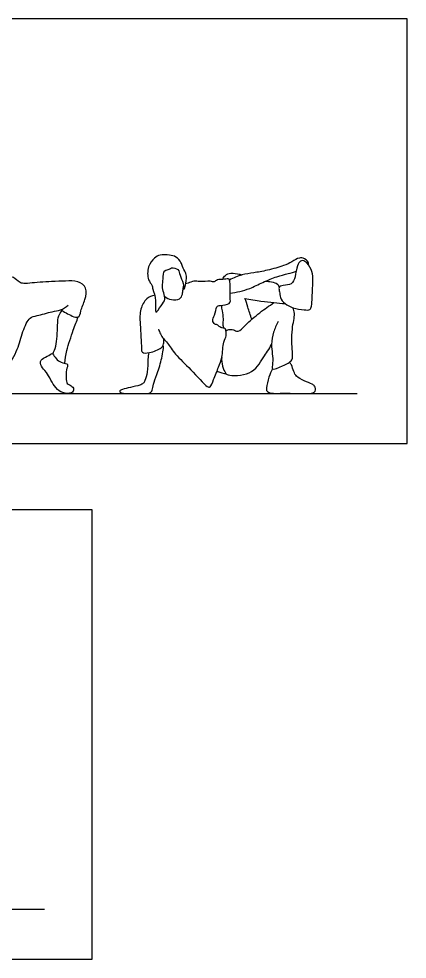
# Model space of a CAD drawing. Header units: millimetres. Extents: x 1.9 to 19.7, y 0.9 to 24.9.
# Drawn here: x 15.49 to 17.86, y 7.96 to 13.7 of the extents above; entities that cross this region are included whole.
import ezdxf

# ---------------------------------------------------------------- set-up
doc = ezdxf.new("R2010")
doc.units = ezdxf.units.MM
for name, color, linetype, true_color in [('AG-DIAGRAM', 7, 'Continuous', 0xfecc66), ('AG-PEOPLE', 7, 'Continuous', 0x66ccff), ('X-VPRT', 6, 'Continuous', 0xff00ff)]:
    doc.layers.add(name, color=color, linetype=linetype, true_color=true_color)

msp = doc.modelspace()

# ---------------------------------------------------------------- linework, layer by layer
at = {"layer": 'AG-DIAGRAM'}
for p, q in [((2.2184, 11.4133), (17.5534, 11.4133)), ((2.2184, 8.2653), (15.6445, 8.2653))]:
    msp.add_line(p, q, dxfattribs=at)
at = {"layer": 'AG-PEOPLE'}
for points, knots in [([(16.4056, 12.1714), (16.3983, 12.1686), (16.3691, 12.1698), (16.3696, 12.1095), (16.3618, 12.0693), (16.3708, 12.027), (16.3851, 11.9854), (16.3578, 11.9538), (16.3118, 11.8801), (16.331, 11.9854), (16.3039, 12.0467), (16.3019, 12.076), (16.2716, 12.1059), (16.2714, 12.1892), (16.3127, 12.2403), (16.3482, 12.2623), (16.4079, 12.2572), (16.4474, 12.2504), (16.4807, 12.2126), (16.4831, 12.1871), (16.5071, 12.1495), (16.514, 12.124), (16.4953, 12.0219), (16.4931, 12.0921), (16.4683, 12.1319), (16.4663, 12.1733), (16.4177, 12.1842), (16.4111, 12.1736), (16.4056, 12.1714)], [0, 0, 0, 0, 0.313335, 0.733577, 1.123712, 1.506964, 1.87403, 2.270732, 2.690104, 3.175511, 3.680702, 3.980855, 4.344172, 4.865253, 5.333818, 5.704106, 6.148713, 6.526165, 6.921293, 7.222828, 7.594864, 7.939087, 8.426806, 8.773512, 9.2052, 9.559977, 9.928605, 10.166774, 10.166774, 10.166774, 10.166774]), ([(17.2554, 12.1977), (17.2613, 12.2137), (17.23, 12.2387), (17.1994, 12.2442), (17.1525, 12.2142), (17.1039, 12.1912), (17.0039, 12.1632), (16.9223, 12.1486), (16.8481, 12.1396), (16.7972, 12.118), (16.7733, 12.105)], [3.812538, 3.812538, 3.812538, 3.812538, 4.203671, 4.545795, 4.978182, 5.433723, 6.048868, 6.609314, 7.129587, 7.678232, 7.678232, 7.678232, 7.678232]), ([(17.2741, 11.946), (17.2724, 11.9371), (17.2664, 11.9206), (17.227, 11.9226), (17.1596, 11.9335), (17.1125, 11.9574), (17.0796, 11.9972), (17.082, 12.0315), (17.0687, 12.0615), (17.1034, 12.0748), (17.1561, 12.0746), (17.1758, 12.126), (17.1856, 12.1911), (17.2044, 12.2254), (17.2388, 12.2239), (17.2777, 12.1681), (17.2845, 12.1124), (17.2775, 12.0018), (17.2767, 11.9598), (17.2741, 11.946)], [0, 0, 0, 0, 0.279483, 0.623558, 1.115182, 1.547109, 1.95177, 2.295152, 2.593245, 2.912594, 3.324021, 3.73513, 4.222676, 4.565492, 4.86691, 5.328778, 5.782859, 6.402144, 6.83677, 6.83677, 6.83677, 6.83677]), ([(15.7439, 11.9242), (15.7544, 11.9168), (15.7729, 11.9062), (15.8565, 11.8596), (15.8642, 11.9216), (15.8932, 11.9846), (15.9074, 12.0589), (15.8473, 12.1044), (15.7696, 12.0973), (15.6876, 12.0972), (15.5568, 12.0864), (15.5093, 12.0816), (15.4827, 12.0964), (15.4481, 12.1302), (15.4231, 12.1174), (15.389, 12.1028), (15.2819, 12.0524), (15.2537, 12.046), (15.2359, 12.0375), (15.2287, 12.027), (15.2454, 11.9959), (15.2145, 11.9409), (15.2364, 11.865), (15.2621, 11.8099), (15.2633, 11.7095), (15.2594, 11.6283), (15.2522, 11.5769), (15.2458, 11.5457), (15.219, 11.5405), (15.195, 11.5511), (15.1646, 11.5156), (15.1753, 11.437), (15.181, 11.421), (15.2141, 11.4102), (15.2722, 11.4174), (15.3359, 11.4066), (15.3649, 11.4639), (15.4122, 11.5693), (15.4853, 11.6794), (15.5069, 11.7867), (15.5515, 11.8832), (15.5971, 11.8846), (15.6908, 11.9147), (15.7402, 11.9185), (15.7744, 11.9397), (15.7889, 11.9517)], [0, 0, 0, 0, 0.365649, 0.87822, 1.257136, 1.762666, 2.242507, 2.708794, 3.219146, 3.773696, 4.466909, 4.870428, 5.19462, 5.592887, 5.874908, 6.249942, 6.896232, 7.305777, 7.305777, 7.542303, 7.868736, 8.328184, 8.848189, 9.320171, 9.916039, 10.466637, 10.897569, 11.212512, 11.498754, 11.783354, 12.156267, 12.684076, 12.920295, 13.259162, 13.722336, 14.172178, 14.62326, 15.27749, 15.967856, 16.606249, 17.195389, 17.618442, 18.198339, 18.623244, 19.064772, 19.064772, 19.064772, 19.064772]), ([(16.3401, 11.8053), (16.3435, 11.7953), (16.3519, 11.7759), (16.3697, 11.7456), (16.3986, 11.7197), (16.4442, 11.644), (16.5359, 11.5674), (16.6304, 11.4521), (16.6586, 11.449), (16.6776, 11.5013), (16.7066, 11.5756), (16.7321, 11.6307), (16.7319, 11.7269), (16.7568, 11.7624), (16.7519, 11.7886), (16.7511, 11.8127), (16.7177, 11.8115), (16.7033, 11.8323), (16.683, 11.8334), (16.6638, 11.8595), (16.6869, 11.8892), (16.6907, 11.9466), (16.7171, 11.9496), (16.7795, 11.9558), (16.7785, 11.9885), (16.7747, 12.0312), (16.7814, 12.1227), (16.7424, 12.1055), (16.6981, 12.1125), (16.6807, 12.0889), (16.6554, 12.1025), (16.5916, 12.0906), (16.5575, 12.1044), (16.5225, 12.0844), (16.5111, 12.0834), (16.5056, 12.0823)], [0, 0, 0, 0, 0.331478, 0.672455, 1.033123, 1.568305, 2.247275, 2.950247, 3.194123, 3.605466, 4.139248, 4.608081, 5.175331, 5.550539, 5.844313, 6.100971, 6.409424, 6.692454, 6.947845, 7.241934, 7.593986, 8.015401, 8.29963, 8.740077, 9.02575, 9.439773, 9.948126, 10.25417, 10.645724, 10.924996, 11.213635, 11.682136, 12.039097, 12.392328, 12.635045, 12.635045, 12.635045, 12.635045]), ([(16.7305, 12.1089), (16.7345, 12.1182), (16.7468, 12.1363), (16.7812, 12.1515), (16.8324, 12.1418), (16.844, 12.1382), (16.8498, 12.1363)], [0, 0, 0, 0, 0.324071, 0.679731, 1.096229, 1.348152, 1.348152, 1.348152, 1.348152]), ([(16.7766, 12.0248), (16.7969, 12.0271), (16.8379, 12.0346), (16.8995, 12.0527), (16.9769, 12.0919), (17.0622, 12.1268), (17.1251, 12.1433), (17.1666, 12.1518), (17.181, 12.1597)], [0, 0, 0, 0, 0.460479, 0.929731, 1.479402, 2.045724, 2.54072, 2.915613, 2.915613, 2.915613, 2.915613]), ([(16.3777, 12.0044), (16.39, 11.9954), (16.4172, 11.9827), (16.4727, 11.9827), (16.4874, 12.0192), (16.4895, 12.0469), (16.4921, 12.0604), (16.4932, 12.067)], [0, 0, 0, 0, 0.398206, 0.809163, 1.152485, 1.463155, 1.72662, 1.72662, 1.72662, 1.72662]), ([(16.9945, 12.0984), (17.0061, 12.098), (17.0278, 12.0945), (17.0692, 12.0847), (17.0746, 12.0671), (17.0765, 12.0596)], [0, 0, 0, 0, 0.3475493, 0.7153841, 0.9996706, 0.9996706, 0.9996706, 0.9996706]), ([(16.3168, 12.0127), (16.2994, 12.0092), (16.2629, 11.9964), (16.2249, 11.9243), (16.2269, 11.8386), (16.2378, 11.6951), (16.2356, 11.6586), (16.2873, 11.6583), (16.3577, 11.6868), (16.3684, 11.7078), (16.3733, 11.7225), (16.3726, 11.7395), (16.3704, 11.7476)], [0, 0, 0, 0, 0.428738, 0.92928, 1.49678, 2.202966, 2.508011, 2.892741, 3.408874, 3.677611, 3.903722, 4.197811, 4.197811, 4.197811, 4.197811]), ([(16.7389, 11.8111), (16.7368, 11.8186), (16.7326, 11.8349), (16.7397, 11.8681), (16.7287, 11.9166), (16.7271, 11.9391), (16.726, 11.9505)], [0, 0, 0, 0, 0.285252, 0.625558, 1.03764, 1.382696, 1.382696, 1.382696, 1.382696]), ([(16.7517, 11.7957), (16.7588, 11.7999), (16.7749, 11.8064), (16.805, 11.7996), (16.8303, 11.785), (16.873, 11.8361), (16.959, 11.9079), (17.0153, 11.948), (17.0449, 11.9671)], [0, 0, 0, 0, 0.292335, 0.614742, 0.897252, 1.34174, 1.975741, 2.580636, 2.580636, 2.580636, 2.580636]), ([(16.8672, 11.9929), (16.8998, 11.987), (16.9646, 11.9767), (17.044, 11.9667), (17.0904, 11.9629), (17.1132, 11.9614)], [0, 0, 0, 0, 0.586807, 1.112983, 1.599945, 1.599945, 1.599945, 1.599945]), ([(16.9094, 11.8657), (16.9011, 11.8904), (16.8844, 11.9379), (16.8744, 11.9766), (16.8672, 11.9929)], [0, 0, 0, 0, 0.536144, 0.9771283, 0.9771283, 0.9771283, 0.9771283]), ([(15.6943, 11.655), (15.7015, 11.6701), (15.7179, 11.6991), (15.7244, 11.8284), (15.727, 11.8857), (15.7434, 11.9095), (15.7515, 11.919)], [0, 0, 0, 0, 0.413562, 1.070289, 1.517882, 1.878233, 1.878233, 1.878233, 1.878233]), ([(15.7679, 11.598), (15.7708, 11.6238), (15.7771, 11.6744), (15.8201, 11.8009), (15.8397, 11.8532), (15.8505, 11.88)], [0, 0, 0, 0, 0.514318, 1.18006, 1.723857, 1.723857, 1.723857, 1.723857]), ([(17.0698, 11.8517), (17.0585, 11.8312), (17.0407, 11.7858), (17.0233, 11.7126), (17.0447, 11.606), (17.0223, 11.5484), (17.101, 11.5827), (17.1639, 11.612), (17.1553, 11.6718), (17.1504, 11.8039), (17.1764, 11.898), (17.1652, 11.9247), (17.161, 11.9365)], [0, 0, 0, 0, 0.49302, 1.007613, 1.630197, 1.984823, 2.455031, 2.937532, 3.356382, 4.044309, 4.620529, 4.980288, 4.980288, 4.980288, 4.980288]), ([(16.2801, 11.6616), (16.2785, 11.6485), (16.2742, 11.6224), (16.2761, 11.5439), (16.2581, 11.4931), (16.2483, 11.4739), (16.2254, 11.4614), (16.1684, 11.4502), (16.1234, 11.4397), (16.0997, 11.4303), (16.1089, 11.4141), (16.1562, 11.4126), (16.2346, 11.4144), (16.2956, 11.4108), (16.3036, 11.4418), (16.3126, 11.4844), (16.3378, 11.5461), (16.363, 11.6373), (16.371, 11.6858), (16.3697, 11.7025), (16.3689, 11.7101)], [0, 0, 0, 0, 0.369864, 0.892293, 1.323336, 1.580734, 1.867476, 2.319525, 2.735298, 2.993395, 3.184554, 3.573557, 4.120052, 4.550773, 4.842726, 5.226462, 5.714314, 6.293367, 6.700577, 6.982183, 6.982183, 6.982183, 6.982183]), ([(16.7265, 11.6314), (16.7205, 11.6002), (16.7465, 11.5353), (16.7627, 11.5221), (16.9124, 11.5171), (16.978, 11.6327), (17.0156, 11.6833), (17.0303, 11.7113)], [0, 0, 0, 0, 0.574427, 0.843163, 1.510814, 2.173072, 2.745695, 2.745695, 2.745695, 2.745695]), ([(15.6996, 11.6483), (15.6969, 11.6528), (15.6915, 11.6612), (15.6605, 11.6368), (15.6144, 11.6219), (15.6236, 11.5734), (15.6597, 11.5447), (15.7076, 11.4434), (15.7519, 11.4146), (15.8099, 11.4098), (15.8276, 11.439), (15.8073, 11.4632), (15.7778, 11.4699), (15.7766, 11.5097), (15.7736, 11.5557), (15.7944, 11.5951), (15.7526, 11.5993), (15.7196, 11.614), (15.7045, 11.6402), (15.6996, 11.6483)], [0, 0, 0, 0, 0.197181, 0.544364, 0.939569, 1.290674, 1.697574, 2.306501, 2.739456, 3.1657, 3.457244, 3.760623, 4.064962, 4.407412, 4.819536, 5.152417, 5.480099, 5.847282, 6.203621, 6.203621, 6.203621, 6.203621]), ([(17.0365, 11.5626), (17.0278, 11.5463), (17.0128, 11.515), (16.9991, 11.449), (16.9984, 11.4259), (17.0307, 11.4104), (17.1068, 11.4172), (17.2524, 11.4087), (17.3025, 11.4203), (17.2957, 11.4605), (17.2771, 11.4702), (17.2289, 11.4898), (17.1804, 11.5153), (17.1656, 11.5452), (17.1532, 11.5879), (17.1438, 11.5982), (17.1394, 11.6034)], [0, 0, 0, 0, 0.437434, 0.91507, 1.178191, 1.492934, 2.015925, 2.740548, 3.115695, 3.43696, 3.698285, 4.123755, 4.556922, 4.894841, 5.279741, 5.544738, 5.544738, 5.544738, 5.544738]), ([(16.6969, 11.5501), (16.7045, 11.5461), (16.7162, 11.5404), (16.7394, 11.5358), (16.7503, 11.5347)], [0, 0, 0, 0, 0.2985308, 0.5481519, 0.5481519, 0.5481519, 0.5481519])]:
    msp.add_open_spline(points, degree=3, knots=knots, dxfattribs=at)
at = {"layer": 'X-VPRT'}
for points in [[(1.9136, 13.6993), (1.9136, 11.1085), (17.8582, 11.1085), (17.8582, 13.6993)], [(1.9136, 10.7037), (1.9136, 7.9605), (15.9344, 7.9605), (15.9344, 10.7037)]]:
    msp.add_lwpolyline(points, close=True, dxfattribs=at)

doc.saveas('drawing.dxf')
